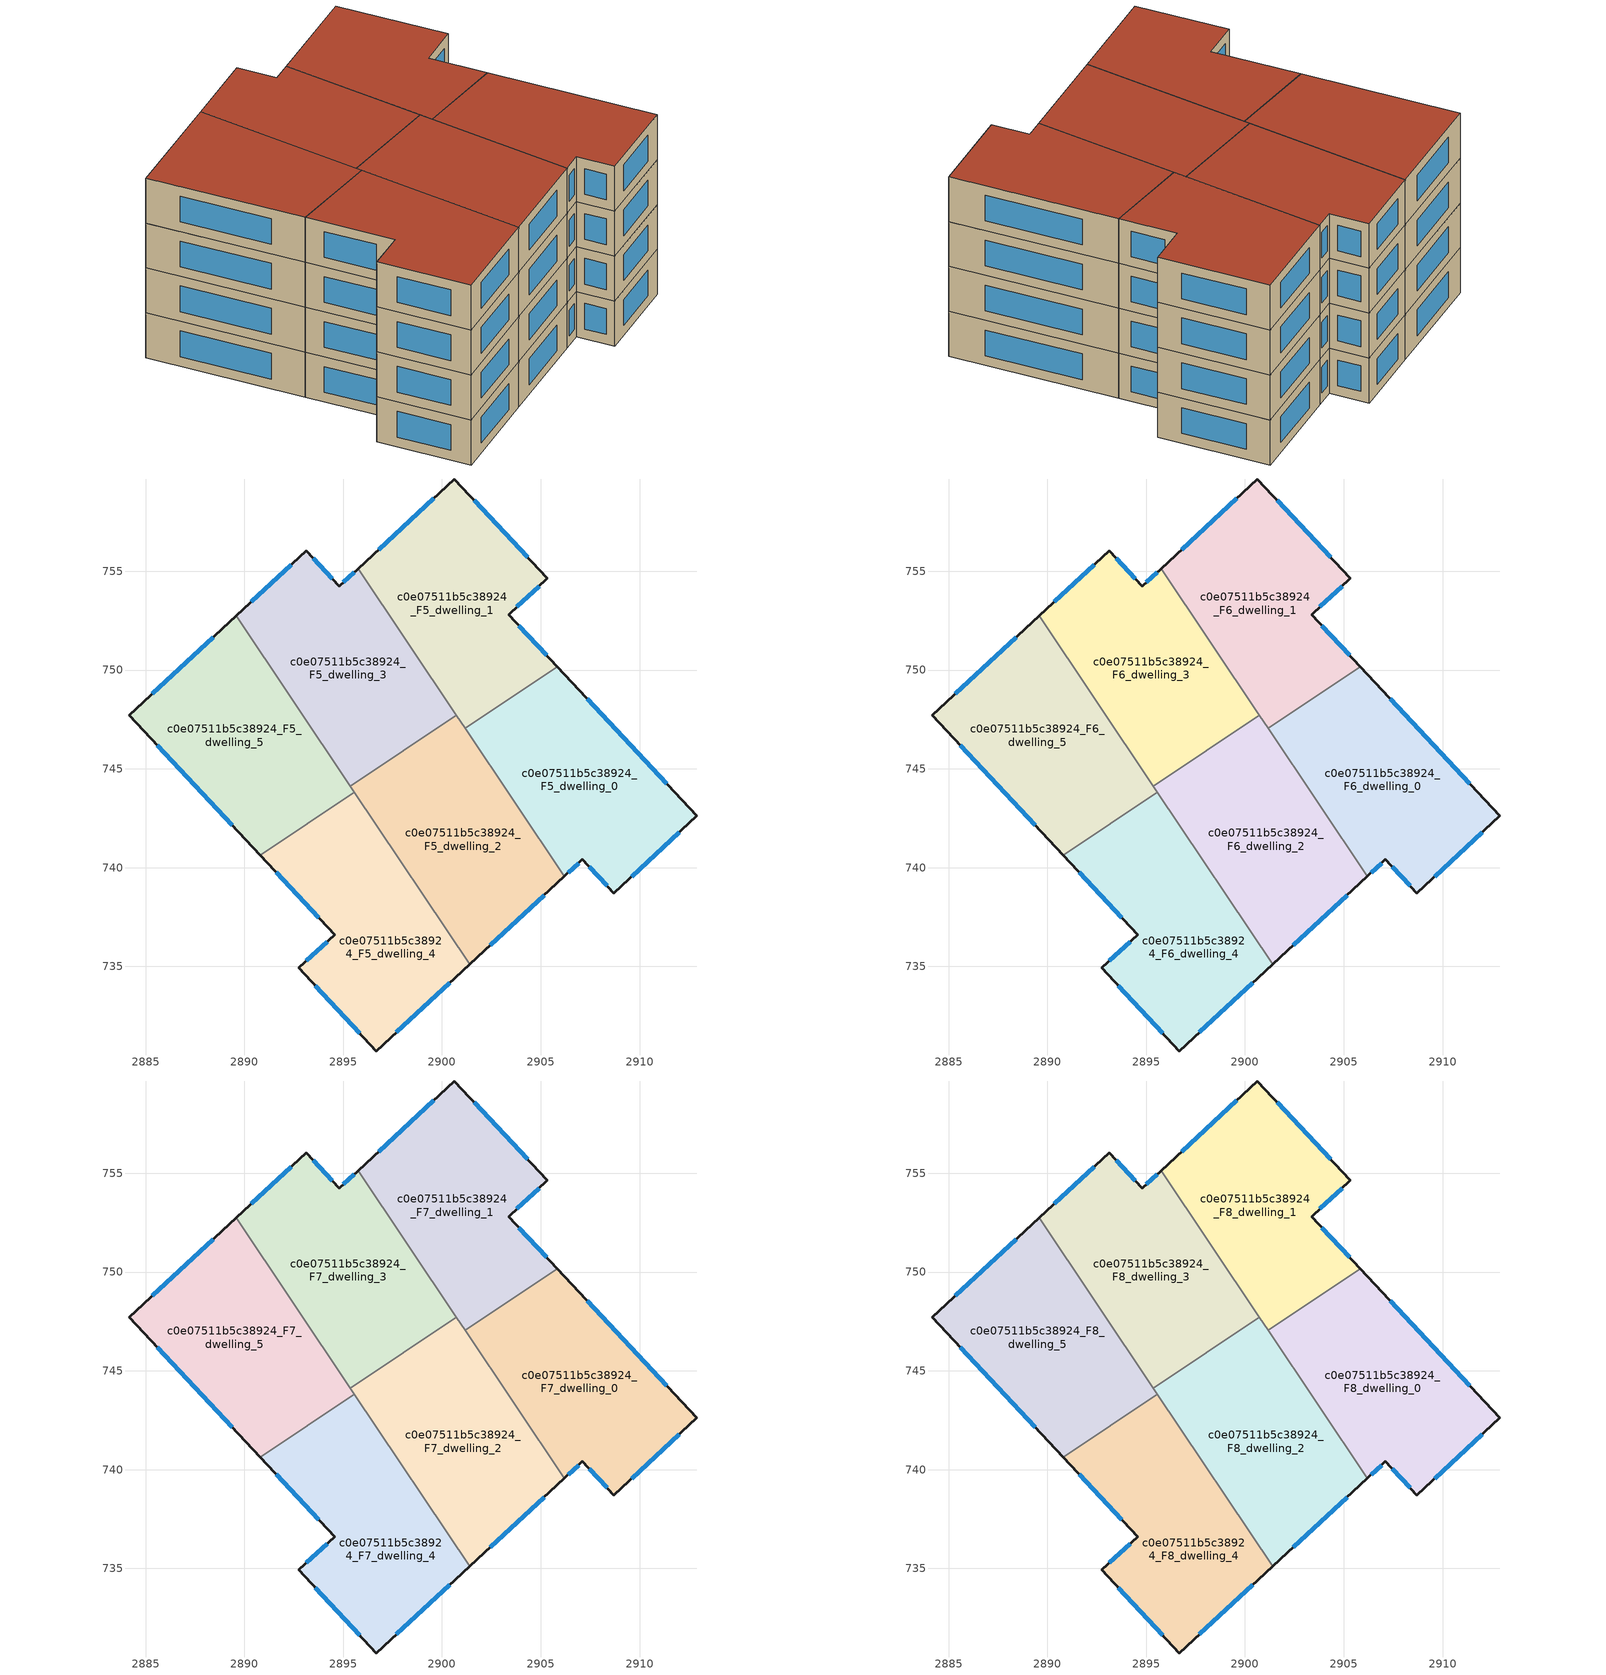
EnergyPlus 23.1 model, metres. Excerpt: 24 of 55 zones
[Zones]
c0e07511b5c38924_F5_dwelling_0
 floor to c0e07511b5c38924_F4_dwelling_0 (EU_floor_Construction): 2905.83,750.18 2912.9,742.62 2908.7,738.71 2907.11,740.42 2906.2,739.57 2901.17,747.06 z15
 wall outside (EU_wall_Construction): 2906.2,739.57 2907.11,740.42 2908.7,738.71 2912.9,742.62 2905.83,750.18 z15:18
 wall to c0e07511b5c38924_F5_dwelling_1 (EU_wall_Construction): 2905.83,750.18 2901.17,747.06 z15:18
 wall to c0e07511b5c38924_F5_dwelling_2 (EU_wall_Construction): 2901.17,747.06 2906.2,739.57 z15:18
 window (EU_Window_Construction): 2906.39,739.75 2906.92,740.23 / 2911.39,744.24 2907.34,748.56 / 2909.6,739.55 2912,741.78 / 2907.45,740.05 2908.36,739.08 z15.64:17.36
c0e07511b5c38924_F5_dwelling_1
 floor to c0e07511b5c38924_F4_dwelling_1 (EU_floor_Construction): 2905.34,754.64 2903.37,752.8 2905.83,750.18 2901.17,747.06 2895.75,755.13 2900.63,759.67 z15
 wall outside (EU_wall_Construction): 2905.83,750.18 2903.37,752.8 2905.34,754.64 2900.63,759.67 2895.75,755.13 z15:18
 wall to c0e07511b5c38924_F5_dwelling_3 (EU_wall_Construction): 2895.75,755.13 2900.73,747.72 z15:18
 wall to c0e07511b5c38924_F5_dwelling_2 (EU_wall_Construction): 2900.73,747.72 2901.17,747.06 z15:18
 window (EU_Window_Construction): 2899.59,758.7 2896.8,756.1 / 2904.33,755.72 2901.64,758.59 / 2903.8,753.19 2904.92,754.25 / 2905.3,750.74 2903.9,752.24 z15.64:17.36
c0e07511b5c38924_F5_dwelling_2
 floor to c0e07511b5c38924_F4_dwelling_2 (EU_floor_Construction): 2900.73,747.72 2906.2,739.57 2901.41,735.12 2895.37,744.12 z15
 wall outside (EU_wall_Construction): 2901.41,735.12 2906.2,739.57 z15:18
 wall to c0e07511b5c38924_F5_dwelling_3 (EU_wall_Construction): 2900.73,747.72 2895.37,744.12 z15:18
 wall to c0e07511b5c38924_F5_dwelling_4 (EU_wall_Construction): 2895.57,743.82 2901.41,735.12 z15:18
 wall to c0e07511b5c38924_F5_dwelling_5 (EU_wall_Construction): 2895.37,744.12 2895.57,743.82 z15:18
 window (EU_Window_Construction): 2902.44,736.07 2905.17,738.61 z15.64:17.36
c0e07511b5c38924_F5_dwelling_3
 floor to c0e07511b5c38924_F4_dwelling_3 (EU_floor_Construction): 2895.75,755.13 2900.73,747.72 2895.37,744.12 2889.58,752.75 2893.14,756.05 2894.81,754.25 z15
 wall outside (EU_wall_Construction): 2895.75,755.13 2894.81,754.25 2893.14,756.05 2889.58,752.75 z15:18
 wall to c0e07511b5c38924_F5_dwelling_5 (EU_wall_Construction): 2889.58,752.75 2895.37,744.12 z15:18
 window (EU_Window_Construction): 2892.38,755.34 2890.34,753.45 / 2894.45,754.64 2893.5,755.66 / 2895.55,754.94 2895.01,754.44 z15.64:17.36
c0e07511b5c38924_F5_dwelling_4
 floor to c0e07511b5c38924_F4_dwelling_4 (EU_floor_Construction): 2895.57,743.82 2901.41,735.12 2896.68,730.72 2892.75,734.92 2894.58,736.62 2890.81,740.63 z15
 wall outside (EU_wall_Construction): 2890.81,740.63 2894.58,736.62 2892.75,734.92 2896.68,730.72 2901.41,735.12 z15:18
 wall to c0e07511b5c38924_F5_dwelling_5 (EU_wall_Construction): 2895.57,743.82 2890.81,740.63 z15:18
 window (EU_Window_Construction): 2897.7,731.66 2900.4,734.18 / 2893.59,734.02 2895.84,731.62 / 2894.18,736.25 2893.14,735.29 / 2891.62,739.77 2893.77,737.48 z15.64:17.36
c0e07511b5c38924_F5_dwelling_5
 floor to c0e07511b5c38924_F4_dwelling_5 (EU_floor_Construction): 2889.58,752.75 2895.57,743.82 2890.81,740.63 2884.16,747.72 z15
 wall outside (EU_wall_Construction): 2889.58,752.75 2884.16,747.72 2890.81,740.63 z15:18
 window (EU_Window_Construction): 2885.59,746.2 2889.39,742.15 / 2888.42,751.67 2885.32,748.8 z15.64:17.36
c0e07511b5c38924_F6_dwelling_0
 floor to c0e07511b5c38924_F5_dwelling_0 (EU_floor_Construction): 2905.83,750.18 2912.9,742.62 2908.7,738.71 2907.11,740.42 2906.2,739.57 2901.17,747.06 z18
 wall outside (EU_wall_Construction): 2906.2,739.57 2907.11,740.42 2908.7,738.71 2912.9,742.62 2905.83,750.18 z18:21
 wall to c0e07511b5c38924_F6_dwelling_1 (EU_wall_Construction): 2905.83,750.18 2901.17,747.06 z18:21
 wall to c0e07511b5c38924_F6_dwelling_2 (EU_wall_Construction): 2901.17,747.06 2906.2,739.57 z18:21
 window (EU_Window_Construction): 2906.39,739.75 2906.92,740.23 / 2911.39,744.24 2907.34,748.56 / 2909.6,739.55 2912,741.78 / 2907.45,740.05 2908.36,739.08 z18.64:20.36
c0e07511b5c38924_F6_dwelling_1
 floor to c0e07511b5c38924_F5_dwelling_1 (EU_floor_Construction): 2905.34,754.64 2903.37,752.8 2905.83,750.18 2901.17,747.06 2895.75,755.13 2900.63,759.67 z18
 wall outside (EU_wall_Construction): 2905.83,750.18 2903.37,752.8 2905.34,754.64 2900.63,759.67 2895.75,755.13 z18:21
 wall to c0e07511b5c38924_F6_dwelling_3 (EU_wall_Construction): 2895.75,755.13 2900.73,747.72 z18:21
 wall to c0e07511b5c38924_F6_dwelling_2 (EU_wall_Construction): 2900.73,747.72 2901.17,747.06 z18:21
 window (EU_Window_Construction): 2899.59,758.7 2896.8,756.1 / 2904.33,755.72 2901.64,758.59 / 2903.8,753.19 2904.92,754.25 / 2905.3,750.74 2903.9,752.24 z18.64:20.36
c0e07511b5c38924_F6_dwelling_2
 floor to c0e07511b5c38924_F5_dwelling_2 (EU_floor_Construction): 2900.73,747.72 2906.2,739.57 2901.41,735.12 2895.37,744.12 z18
 wall outside (EU_wall_Construction): 2901.41,735.12 2906.2,739.57 z18:21
 wall to c0e07511b5c38924_F6_dwelling_3 (EU_wall_Construction): 2900.73,747.72 2895.37,744.12 z18:21
 wall to c0e07511b5c38924_F6_dwelling_4 (EU_wall_Construction): 2895.57,743.82 2901.41,735.12 z18:21
 wall to c0e07511b5c38924_F6_dwelling_5 (EU_wall_Construction): 2895.37,744.12 2895.57,743.82 z18:21
 window (EU_Window_Construction): 2902.44,736.07 2905.17,738.61 z18.64:20.36
c0e07511b5c38924_F6_dwelling_3
 floor to c0e07511b5c38924_F5_dwelling_3 (EU_floor_Construction): 2895.75,755.13 2900.73,747.72 2895.37,744.12 2889.58,752.75 2893.14,756.05 2894.81,754.25 z18
 wall outside (EU_wall_Construction): 2895.75,755.13 2894.81,754.25 2893.14,756.05 2889.58,752.75 z18:21
 wall to c0e07511b5c38924_F6_dwelling_5 (EU_wall_Construction): 2889.58,752.75 2895.37,744.12 z18:21
 window (EU_Window_Construction): 2892.38,755.34 2890.34,753.45 / 2894.45,754.64 2893.5,755.66 / 2895.55,754.94 2895.01,754.44 z18.64:20.36
c0e07511b5c38924_F6_dwelling_4
 floor to c0e07511b5c38924_F5_dwelling_4 (EU_floor_Construction): 2895.57,743.82 2901.41,735.12 2896.68,730.72 2892.75,734.92 2894.58,736.62 2890.81,740.63 z18
 wall outside (EU_wall_Construction): 2890.81,740.63 2894.58,736.62 2892.75,734.92 2896.68,730.72 2901.41,735.12 z18:21
 wall to c0e07511b5c38924_F6_dwelling_5 (EU_wall_Construction): 2895.57,743.82 2890.81,740.63 z18:21
 window (EU_Window_Construction): 2897.7,731.66 2900.4,734.18 / 2893.59,734.02 2895.84,731.62 / 2894.18,736.25 2893.14,735.29 / 2891.62,739.77 2893.77,737.48 z18.64:20.36
c0e07511b5c38924_F6_dwelling_5
 floor to c0e07511b5c38924_F5_dwelling_5 (EU_floor_Construction): 2889.58,752.75 2895.57,743.82 2890.81,740.63 2884.16,747.72 z18
 wall outside (EU_wall_Construction): 2889.58,752.75 2884.16,747.72 2890.81,740.63 z18:21
 window (EU_Window_Construction): 2885.59,746.2 2889.39,742.15 / 2888.42,751.67 2885.32,748.8 z18.64:20.36
c0e07511b5c38924_F7_dwelling_0
 floor to c0e07511b5c38924_F6_dwelling_0 (EU_floor_Construction): 2905.83,750.18 2912.9,742.62 2908.7,738.71 2907.11,740.42 2906.2,739.57 2901.17,747.06 z21
 wall outside (EU_wall_Construction): 2906.2,739.57 2907.11,740.42 2908.7,738.71 2912.9,742.62 2905.83,750.18 z21:24
 wall to c0e07511b5c38924_F7_dwelling_1 (EU_wall_Construction): 2905.83,750.18 2901.17,747.06 z21:24
 wall to c0e07511b5c38924_F7_dwelling_2 (EU_wall_Construction): 2901.17,747.06 2906.2,739.57 z21:24
 window (EU_Window_Construction): 2906.39,739.75 2906.92,740.23 / 2911.39,744.24 2907.34,748.56 / 2909.6,739.55 2912,741.78 / 2907.45,740.05 2908.36,739.08 z21.64:23.36
c0e07511b5c38924_F7_dwelling_1
 floor to c0e07511b5c38924_F6_dwelling_1 (EU_floor_Construction): 2905.34,754.64 2903.37,752.8 2905.83,750.18 2901.17,747.06 2895.75,755.13 2900.63,759.67 z21
 wall outside (EU_wall_Construction): 2905.83,750.18 2903.37,752.8 2905.34,754.64 2900.63,759.67 2895.75,755.13 z21:24
 wall to c0e07511b5c38924_F7_dwelling_3 (EU_wall_Construction): 2895.75,755.13 2900.73,747.72 z21:24
 wall to c0e07511b5c38924_F7_dwelling_2 (EU_wall_Construction): 2900.73,747.72 2901.17,747.06 z21:24
 window (EU_Window_Construction): 2899.59,758.7 2896.8,756.1 / 2904.33,755.72 2901.64,758.59 / 2903.8,753.19 2904.92,754.25 / 2905.3,750.74 2903.9,752.24 z21.64:23.36
c0e07511b5c38924_F7_dwelling_2
 floor to c0e07511b5c38924_F6_dwelling_2 (EU_floor_Construction): 2900.73,747.72 2906.2,739.57 2901.41,735.12 2895.37,744.12 z21
 wall outside (EU_wall_Construction): 2901.41,735.12 2906.2,739.57 z21:24
 wall to c0e07511b5c38924_F7_dwelling_3 (EU_wall_Construction): 2900.73,747.72 2895.37,744.12 z21:24
 wall to c0e07511b5c38924_F7_dwelling_4 (EU_wall_Construction): 2895.57,743.82 2901.41,735.12 z21:24
 wall to c0e07511b5c38924_F7_dwelling_5 (EU_wall_Construction): 2895.37,744.12 2895.57,743.82 z21:24
 window (EU_Window_Construction): 2902.44,736.07 2905.17,738.61 z21.64:23.36
c0e07511b5c38924_F7_dwelling_3
 floor to c0e07511b5c38924_F6_dwelling_3 (EU_floor_Construction): 2895.75,755.13 2900.73,747.72 2895.37,744.12 2889.58,752.75 2893.14,756.05 2894.81,754.25 z21
 wall outside (EU_wall_Construction): 2895.75,755.13 2894.81,754.25 2893.14,756.05 2889.58,752.75 z21:24
 wall to c0e07511b5c38924_F7_dwelling_5 (EU_wall_Construction): 2889.58,752.75 2895.37,744.12 z21:24
 window (EU_Window_Construction): 2892.38,755.34 2890.34,753.45 / 2894.45,754.64 2893.5,755.66 / 2895.55,754.94 2895.01,754.44 z21.64:23.36
c0e07511b5c38924_F7_dwelling_4
 floor to c0e07511b5c38924_F6_dwelling_4 (EU_floor_Construction): 2895.57,743.82 2901.41,735.12 2896.68,730.72 2892.75,734.92 2894.58,736.62 2890.81,740.63 z21
 wall outside (EU_wall_Construction): 2890.81,740.63 2894.58,736.62 2892.75,734.92 2896.68,730.72 2901.41,735.12 z21:24
 wall to c0e07511b5c38924_F7_dwelling_5 (EU_wall_Construction): 2895.57,743.82 2890.81,740.63 z21:24
 window (EU_Window_Construction): 2897.7,731.66 2900.4,734.18 / 2893.59,734.02 2895.84,731.62 / 2894.18,736.25 2893.14,735.29 / 2891.62,739.77 2893.77,737.48 z21.64:23.36
c0e07511b5c38924_F7_dwelling_5
 floor to c0e07511b5c38924_F6_dwelling_5 (EU_floor_Construction): 2889.58,752.75 2895.57,743.82 2890.81,740.63 2884.16,747.72 z21
 wall outside (EU_wall_Construction): 2889.58,752.75 2884.16,747.72 2890.81,740.63 z21:24
 window (EU_Window_Construction): 2885.59,746.2 2889.39,742.15 / 2888.42,751.67 2885.32,748.8 z21.64:23.36
c0e07511b5c38924_F8_dwelling_0
 floor to c0e07511b5c38924_F7_dwelling_0 (EU_floor_Construction): 2905.83,750.18 2912.9,742.62 2908.7,738.71 2907.11,740.42 2906.2,739.57 2901.17,747.06 z24
 wall outside (EU_wall_Construction): 2906.2,739.57 2907.11,740.42 2908.7,738.71 2912.9,742.62 2905.83,750.18 z24:27
 wall to c0e07511b5c38924_F8_dwelling_1 (EU_wall_Construction): 2905.83,750.18 2901.17,747.06 z24:27
 wall to c0e07511b5c38924_F8_dwelling_2 (EU_wall_Construction): 2901.17,747.06 2906.2,739.57 z24:27
 window (EU_Window_Construction): 2906.39,739.75 2906.92,740.23 / 2911.39,744.24 2907.34,748.56 / 2909.6,739.55 2912,741.78 / 2907.45,740.05 2908.36,739.08 z24.64:26.36
 roof outside (EU_roof_Construction): 2912.9,742.62 2905.83,750.18 2901.17,747.06 2906.2,739.57 2907.11,740.42 2908.7,738.71 z27
c0e07511b5c38924_F8_dwelling_1
 floor to c0e07511b5c38924_F7_dwelling_1 (EU_floor_Construction): 2905.34,754.64 2903.37,752.8 2905.83,750.18 2901.17,747.06 2895.75,755.13 2900.63,759.67 z24
 wall outside (EU_wall_Construction): 2905.83,750.18 2903.37,752.8 2905.34,754.64 2900.63,759.67 2895.75,755.13 z24:27
 wall to c0e07511b5c38924_F8_dwelling_3 (EU_wall_Construction): 2895.75,755.13 2900.73,747.72 z24:27
 wall to c0e07511b5c38924_F8_dwelling_2 (EU_wall_Construction): 2900.73,747.72 2901.17,747.06 z24:27
 window (EU_Window_Construction): 2899.59,758.7 2896.8,756.1 / 2904.33,755.72 2901.64,758.59 / 2903.8,753.19 2904.92,754.25 / 2905.3,750.74 2903.9,752.24 z24.64:26.36
 roof outside (EU_roof_Construction): 2905.83,750.18 2903.37,752.8 2905.34,754.64 2900.63,759.67 2895.75,755.13 2901.17,747.06 z27
c0e07511b5c38924_F8_dwelling_2
 floor to c0e07511b5c38924_F7_dwelling_2 (EU_floor_Construction): 2900.73,747.72 2906.2,739.57 2901.41,735.12 2895.37,744.12 z24
 wall outside (EU_wall_Construction): 2901.41,735.12 2906.2,739.57 z24:27
 wall to c0e07511b5c38924_F8_dwelling_3 (EU_wall_Construction): 2900.73,747.72 2895.37,744.12 z24:27
 wall to c0e07511b5c38924_F8_dwelling_4 (EU_wall_Construction): 2895.57,743.82 2901.41,735.12 z24:27
 wall to c0e07511b5c38924_F8_dwelling_5 (EU_wall_Construction): 2895.37,744.12 2895.57,743.82 z24:27
 window (EU_Window_Construction): 2902.44,736.07 2905.17,738.61 z24.64:26.36
 roof outside (EU_roof_Construction): 2906.2,739.57 2900.73,747.72 2895.37,744.12 2901.41,735.12 z27
c0e07511b5c38924_F8_dwelling_3
 floor to c0e07511b5c38924_F7_dwelling_3 (EU_floor_Construction): 2895.75,755.13 2900.73,747.72 2895.37,744.12 2889.58,752.75 2893.14,756.05 2894.81,754.25 z24
 wall outside (EU_wall_Construction): 2895.75,755.13 2894.81,754.25 2893.14,756.05 2889.58,752.75 z24:27
 wall to c0e07511b5c38924_F8_dwelling_5 (EU_wall_Construction): 2889.58,752.75 2895.37,744.12 z24:27
 window (EU_Window_Construction): 2892.38,755.34 2890.34,753.45 / 2894.45,754.64 2893.5,755.66 / 2895.55,754.94 2895.01,754.44 z24.64:26.36
 roof outside (EU_roof_Construction): 2900.73,747.72 2895.75,755.13 2894.81,754.25 2893.14,756.05 2889.58,752.75 2895.37,744.12 z27
c0e07511b5c38924_F8_dwelling_4
 floor to c0e07511b5c38924_F7_dwelling_4 (EU_floor_Construction): 2895.57,743.82 2901.41,735.12 2896.68,730.72 2892.75,734.92 2894.58,736.62 2890.81,740.63 z24
 wall outside (EU_wall_Construction): 2890.81,740.63 2894.58,736.62 2892.75,734.92 2896.68,730.72 2901.41,735.12 z24:27
 wall to c0e07511b5c38924_F8_dwelling_5 (EU_wall_Construction): 2895.57,743.82 2890.81,740.63 z24:27
 window (EU_Window_Construction): 2897.7,731.66 2900.4,734.18 / 2893.59,734.02 2895.84,731.62 / 2894.18,736.25 2893.14,735.29 / 2891.62,739.77 2893.77,737.48 z24.64:26.36
 roof outside (EU_roof_Construction): 2901.41,735.12 2895.57,743.82 2890.81,740.63 2894.58,736.62 2892.75,734.92 2896.68,730.72 z27
c0e07511b5c38924_F8_dwelling_5
 floor to c0e07511b5c38924_F7_dwelling_5 (EU_floor_Construction): 2889.58,752.75 2895.57,743.82 2890.81,740.63 2884.16,747.72 z24
 wall outside (EU_wall_Construction): 2889.58,752.75 2884.16,747.72 2890.81,740.63 z24:27
 window (EU_Window_Construction): 2885.59,746.2 2889.39,742.15 / 2888.42,751.67 2885.32,748.8 z24.64:26.36
 roof outside (EU_roof_Construction): 2895.57,743.82 2889.58,752.75 2884.16,747.72 2890.81,740.63 z27
[Building]
EU S2 Campaign: North Axis=0; Terrain=City; Solar Distribution=FullExterior
[Site:Location]
Yerevan-Zvartnots.Intl.AP: Latitude=40.15; Longitude=44.383; Time Zone=4; Elevation=854
[SizingPeriod:WeatherFileDays]
AnnualSizingPeriod: Begin Month=1; Begin Day of Month=1; End Month=12; End Day of Month=31; Day of Week for Start Day=Monday; Use Weather File Daylight Saving Period=No; Use Weather File Rain and Snow Indicators=No
[MATERIAL]
EU_InternalMass_Material: Roughness=MediumRough; Thickness=0.1; Conductivity=1; Density=1800; Specific Heat=900; Thermal Absorptance=0.9; Solar Absorptance=0.7; Visible Absorptance=0.7
[MATERIAL:NOMASS] Roughness=MediumRough; Thermal Absorptance=0.9; Solar Absorptance=0.7; Visible Absorptance=0.7
Name | Thermal Resistance
EU_wall_NoMass | 1.05043
EU_roof_NoMass | 1.45357
EU_floor_NoMass | 0.478065
[WINDOWMATERIAL:SIMPLEGLAZINGSYSTEM]
EU_Window_SimpleGlazing: UFactor=2.5566; Solar Heat Gain Coefficient=0.75; Visible Transmittance=0.75
[CONSTRUCTION]
EU_wall_Construction: EU_wall_NoMass
EU_roof_Construction: EU_roof_NoMass
EU_floor_Construction: EU_floor_NoMass
EU_Window_Construction: EU_Window_SimpleGlazing
EU_InternalMass_Construction: EU_InternalMass_Material
[ZONE] Type=1; Multiplier=1; Ceiling Height=autocalculate; Floor Area=autocalculate; Part of Total Floor Area=Yes
Name | Volume
c0e07511b5c38924_F5_dwelling_0; c0e07511b5c38924_F6_dwelling_0; c0e07511b5c38924_F7_dwelling_0; c0e07511b5c38924_F8_dwelling_0; c0e07511b5c38924_F5_dwelling_1; c0e07511b5c38924_F6_dwelling_1; c0e07511b5c38924_F7_dwelling_1; c0e07511b5c38924_F8_dwelling_1 | 200.012
c0e07511b5c38924_F5_dwelling_2; c0e07511b5c38924_F6_dwelling_2; c0e07511b5c38924_F7_dwelling_2; c0e07511b5c38924_F8_dwelling_2 | 199.996
c0e07511b5c38924_F5_dwelling_3; c0e07511b5c38924_F6_dwelling_3; c0e07511b5c38924_F7_dwelling_3; c0e07511b5c38924_F8_dwelling_3 | 200.014
c0e07511b5c38924_F5_dwelling_4; c0e07511b5c38924_F6_dwelling_4; c0e07511b5c38924_F7_dwelling_4; c0e07511b5c38924_F8_dwelling_4 | 200.02
c0e07511b5c38924_F5_dwelling_5; c0e07511b5c38924_F6_dwelling_5; c0e07511b5c38924_F7_dwelling_5; c0e07511b5c38924_F8_dwelling_5 | 200.013
[INTERNALMASS] Construction=EU_InternalMass_Construction
Name | Zone or ZoneList | Surface Area
c0e07511b5c38924_F5_dwelling_0_EU_InternalMass | c0e07511b5c38924_F5_dwelling_0 | 66.6708
c0e07511b5c38924_F5_dwelling_1_EU_InternalMass | c0e07511b5c38924_F5_dwelling_1 | 66.6707
c0e07511b5c38924_F5_dwelling_2_EU_InternalMass | c0e07511b5c38924_F5_dwelling_2 | 66.6654
c0e07511b5c38924_F5_dwelling_3_EU_InternalMass | c0e07511b5c38924_F5_dwelling_3 | 66.6714
c0e07511b5c38924_F5_dwelling_4_EU_InternalMass | c0e07511b5c38924_F5_dwelling_4 | 66.6731
c0e07511b5c38924_F5_dwelling_5_EU_InternalMass | c0e07511b5c38924_F5_dwelling_5 | 66.6713
c0e07511b5c38924_F6_dwelling_0_EU_InternalMass | c0e07511b5c38924_F6_dwelling_0 | 66.6708
c0e07511b5c38924_F6_dwelling_1_EU_InternalMass | c0e07511b5c38924_F6_dwelling_1 | 66.6707
c0e07511b5c38924_F6_dwelling_2_EU_InternalMass | c0e07511b5c38924_F6_dwelling_2 | 66.6654
c0e07511b5c38924_F6_dwelling_3_EU_InternalMass | c0e07511b5c38924_F6_dwelling_3 | 66.6714
c0e07511b5c38924_F6_dwelling_4_EU_InternalMass | c0e07511b5c38924_F6_dwelling_4 | 66.6731
c0e07511b5c38924_F6_dwelling_5_EU_InternalMass | c0e07511b5c38924_F6_dwelling_5 | 66.6713
c0e07511b5c38924_F7_dwelling_0_EU_InternalMass | c0e07511b5c38924_F7_dwelling_0 | 66.6708
c0e07511b5c38924_F7_dwelling_1_EU_InternalMass | c0e07511b5c38924_F7_dwelling_1 | 66.6707
c0e07511b5c38924_F7_dwelling_2_EU_InternalMass | c0e07511b5c38924_F7_dwelling_2 | 66.6654
c0e07511b5c38924_F7_dwelling_3_EU_InternalMass | c0e07511b5c38924_F7_dwelling_3 | 66.6714
c0e07511b5c38924_F7_dwelling_4_EU_InternalMass | c0e07511b5c38924_F7_dwelling_4 | 66.6731
c0e07511b5c38924_F7_dwelling_5_EU_InternalMass | c0e07511b5c38924_F7_dwelling_5 | 66.6713
c0e07511b5c38924_F8_dwelling_0_EU_InternalMass | c0e07511b5c38924_F8_dwelling_0 | 66.6708
c0e07511b5c38924_F8_dwelling_1_EU_InternalMass | c0e07511b5c38924_F8_dwelling_1 | 66.6707
c0e07511b5c38924_F8_dwelling_2_EU_InternalMass | c0e07511b5c38924_F8_dwelling_2 | 66.6654
c0e07511b5c38924_F8_dwelling_3_EU_InternalMass | c0e07511b5c38924_F8_dwelling_3 | 66.6714
c0e07511b5c38924_F8_dwelling_4_EU_InternalMass | c0e07511b5c38924_F8_dwelling_4 | 66.6731
c0e07511b5c38924_F8_dwelling_5_EU_InternalMass | c0e07511b5c38924_F8_dwelling_5 | 66.6713
[OTHEREQUIPMENT] Fuel Type=Electricity; Design Level Calculation Method=Watts/Area; Power per Zone Floor Area=1; Fraction Latent=0; Fraction Radiant=0; Fraction Lost=0; Carbon Dioxide Generation Rate=0; EndUse Subcategory=EU_Step8_InternalGains
Name | Zone or ZoneList or Space or SpaceList | Schedule
EU_Step8_InternalGain_c0e07511b5c38924_F5_dwelling_0_f000 | c0e07511b5c38924_F5_dwelling_0 | EU_Step8_GainSchedule_c0e07511b5c38924_F5_dwelling_0_f000
EU_Step8_InternalGain_c0e07511b5c38924_F5_dwelling_1_f000 | c0e07511b5c38924_F5_dwelling_1 | EU_Step8_GainSchedule_c0e07511b5c38924_F5_dwelling_1_f000
EU_Step8_InternalGain_c0e07511b5c38924_F5_dwelling_2_f000 | c0e07511b5c38924_F5_dwelling_2 | EU_Step8_GainSchedule_c0e07511b5c38924_F5_dwelling_2_f000
EU_Step8_InternalGain_c0e07511b5c38924_F5_dwelling_3_f000 | c0e07511b5c38924_F5_dwelling_3 | EU_Step8_GainSchedule_c0e07511b5c38924_F5_dwelling_3_f000
EU_Step8_InternalGain_c0e07511b5c38924_F5_dwelling_4_f000 | c0e07511b5c38924_F5_dwelling_4 | EU_Step8_GainSchedule_c0e07511b5c38924_F5_dwelling_4_f000
EU_Step8_InternalGain_c0e07511b5c38924_F5_dwelling_5_f000 | c0e07511b5c38924_F5_dwelling_5 | EU_Step8_GainSchedule_c0e07511b5c38924_F5_dwelling_5_f000
EU_Step8_InternalGain_c0e07511b5c38924_F6_dwelling_0_f000 | c0e07511b5c38924_F6_dwelling_0 | EU_Step8_GainSchedule_c0e07511b5c38924_F6_dwelling_0_f000
EU_Step8_InternalGain_c0e07511b5c38924_F6_dwelling_1_f000 | c0e07511b5c38924_F6_dwelling_1 | EU_Step8_GainSchedule_c0e07511b5c38924_F6_dwelling_1_f000
EU_Step8_InternalGain_c0e07511b5c38924_F6_dwelling_2_f000 | c0e07511b5c38924_F6_dwelling_2 | EU_Step8_GainSchedule_c0e07511b5c38924_F6_dwelling_2_f000
EU_Step8_InternalGain_c0e07511b5c38924_F6_dwelling_3_f000 | c0e07511b5c38924_F6_dwelling_3 | EU_Step8_GainSchedule_c0e07511b5c38924_F6_dwelling_3_f000
EU_Step8_InternalGain_c0e07511b5c38924_F6_dwelling_4_f000 | c0e07511b5c38924_F6_dwelling_4 | EU_Step8_GainSchedule_c0e07511b5c38924_F6_dwelling_4_f000
EU_Step8_InternalGain_c0e07511b5c38924_F6_dwelling_5_f000 | c0e07511b5c38924_F6_dwelling_5 | EU_Step8_GainSchedule_c0e07511b5c38924_F6_dwelling_5_f000
EU_Step8_InternalGain_c0e07511b5c38924_F7_dwelling_0_f000 | c0e07511b5c38924_F7_dwelling_0 | EU_Step8_GainSchedule_c0e07511b5c38924_F7_dwelling_0_f000
EU_Step8_InternalGain_c0e07511b5c38924_F7_dwelling_1_f000 | c0e07511b5c38924_F7_dwelling_1 | EU_Step8_GainSchedule_c0e07511b5c38924_F7_dwelling_1_f000
EU_Step8_InternalGain_c0e07511b5c38924_F7_dwelling_2_f000 | c0e07511b5c38924_F7_dwelling_2 | EU_Step8_GainSchedule_c0e07511b5c38924_F7_dwelling_2_f000
EU_Step8_InternalGain_c0e07511b5c38924_F7_dwelling_3_f000 | c0e07511b5c38924_F7_dwelling_3 | EU_Step8_GainSchedule_c0e07511b5c38924_F7_dwelling_3_f000
EU_Step8_InternalGain_c0e07511b5c38924_F7_dwelling_4_f000 | c0e07511b5c38924_F7_dwelling_4 | EU_Step8_GainSchedule_c0e07511b5c38924_F7_dwelling_4_f000
EU_Step8_InternalGain_c0e07511b5c38924_F7_dwelling_5_f000 | c0e07511b5c38924_F7_dwelling_5 | EU_Step8_GainSchedule_c0e07511b5c38924_F7_dwelling_5_f000
EU_Step8_InternalGain_c0e07511b5c38924_F8_dwelling_0_f000 | c0e07511b5c38924_F8_dwelling_0 | EU_Step8_GainSchedule_c0e07511b5c38924_F8_dwelling_0_f000
EU_Step8_InternalGain_c0e07511b5c38924_F8_dwelling_1_f000 | c0e07511b5c38924_F8_dwelling_1 | EU_Step8_GainSchedule_c0e07511b5c38924_F8_dwelling_1_f000
EU_Step8_InternalGain_c0e07511b5c38924_F8_dwelling_2_f000 | c0e07511b5c38924_F8_dwelling_2 | EU_Step8_GainSchedule_c0e07511b5c38924_F8_dwelling_2_f000
EU_Step8_InternalGain_c0e07511b5c38924_F8_dwelling_3_f000 | c0e07511b5c38924_F8_dwelling_3 | EU_Step8_GainSchedule_c0e07511b5c38924_F8_dwelling_3_f000
EU_Step8_InternalGain_c0e07511b5c38924_F8_dwelling_4_f000 | c0e07511b5c38924_F8_dwelling_4 | EU_Step8_GainSchedule_c0e07511b5c38924_F8_dwelling_4_f000
EU_Step8_InternalGain_c0e07511b5c38924_F8_dwelling_5_f000 | c0e07511b5c38924_F8_dwelling_5 | EU_Step8_GainSchedule_c0e07511b5c38924_F8_dwelling_5_f000
[ZONEVENTILATION:DESIGNFLOWRATE] Schedule=EU_AlwaysOn; Design Flow Rate Calculation Method=AirChanges/Hour; Air Changes per Hour=0.557805; Ventilation Type=Natural; Fan Pressure Rise=0; Fan Total Efficiency=1; Constant Term Coefficient=1; Temperature Term Coefficient=0; Velocity Term Coefficient=0; Velocity Squared Term Coefficient=0; Minimum Indoor Temperature=-100; Maximum Indoor Temperature=100; Delta Temperature=-100; Minimum Outdoor Temperature=-100; Maximum Outdoor Temperature=100; Maximum Wind Speed=40
Name | Zone or ZoneList or Space or SpaceList
EU_ConstantAir_c0e07511b5c38924_F5_dwelling_0 | c0e07511b5c38924_F5_dwelling_0
EU_ConstantAir_c0e07511b5c38924_F5_dwelling_1 | c0e07511b5c38924_F5_dwelling_1
EU_ConstantAir_c0e07511b5c38924_F5_dwelling_2 | c0e07511b5c38924_F5_dwelling_2
EU_ConstantAir_c0e07511b5c38924_F5_dwelling_3 | c0e07511b5c38924_F5_dwelling_3
EU_ConstantAir_c0e07511b5c38924_F5_dwelling_4 | c0e07511b5c38924_F5_dwelling_4
EU_ConstantAir_c0e07511b5c38924_F5_dwelling_5 | c0e07511b5c38924_F5_dwelling_5
EU_ConstantAir_c0e07511b5c38924_F6_dwelling_0 | c0e07511b5c38924_F6_dwelling_0
EU_ConstantAir_c0e07511b5c38924_F6_dwelling_1 | c0e07511b5c38924_F6_dwelling_1
EU_ConstantAir_c0e07511b5c38924_F6_dwelling_2 | c0e07511b5c38924_F6_dwelling_2
EU_ConstantAir_c0e07511b5c38924_F6_dwelling_3 | c0e07511b5c38924_F6_dwelling_3
EU_ConstantAir_c0e07511b5c38924_F6_dwelling_4 | c0e07511b5c38924_F6_dwelling_4
EU_ConstantAir_c0e07511b5c38924_F6_dwelling_5 | c0e07511b5c38924_F6_dwelling_5
EU_ConstantAir_c0e07511b5c38924_F7_dwelling_0 | c0e07511b5c38924_F7_dwelling_0
EU_ConstantAir_c0e07511b5c38924_F7_dwelling_1 | c0e07511b5c38924_F7_dwelling_1
EU_ConstantAir_c0e07511b5c38924_F7_dwelling_2 | c0e07511b5c38924_F7_dwelling_2
EU_ConstantAir_c0e07511b5c38924_F7_dwelling_3 | c0e07511b5c38924_F7_dwelling_3
EU_ConstantAir_c0e07511b5c38924_F7_dwelling_4 | c0e07511b5c38924_F7_dwelling_4
EU_ConstantAir_c0e07511b5c38924_F7_dwelling_5 | c0e07511b5c38924_F7_dwelling_5
EU_ConstantAir_c0e07511b5c38924_F8_dwelling_0 | c0e07511b5c38924_F8_dwelling_0
EU_ConstantAir_c0e07511b5c38924_F8_dwelling_1 | c0e07511b5c38924_F8_dwelling_1
EU_ConstantAir_c0e07511b5c38924_F8_dwelling_2 | c0e07511b5c38924_F8_dwelling_2
EU_ConstantAir_c0e07511b5c38924_F8_dwelling_3 | c0e07511b5c38924_F8_dwelling_3
EU_ConstantAir_c0e07511b5c38924_F8_dwelling_4 | c0e07511b5c38924_F8_dwelling_4
EU_ConstantAir_c0e07511b5c38924_F8_dwelling_5 | c0e07511b5c38924_F8_dwelling_5
[HVACTEMPLATE:THERMOSTAT] Constant Heating Setpoint=20; Constant Cooling Setpoint=50
EU_HeatOnly_c0e07511b5c38924_F0_dwelling_0; EU_HeatOnly_c0e07511b5c38924_F0_dwelling_1; EU_HeatOnly_c0e07511b5c38924_F0_dwelling_2; EU_HeatOnly_c0e07511b5c38924_F0_dwelling_3; EU_HeatOnly_c0e07511b5c38924_F0_dwelling_4; EU_HeatOnly_c0e07511b5c38924_F0_dwelling_5; EU_HeatOnly_c0e07511b5c38924_F0_dwelling_6; EU_HeatOnly_c0e07511b5c38924_F1_dwelling_0; EU_HeatOnly_c0e07511b5c38924_F1_dwelling_1; EU_HeatOnly_c0e07511b5c38924_F1_dwelling_2; EU_HeatOnly_c0e07511b5c38924_F1_dwelling_3; EU_HeatOnly_c0e07511b5c38924_F1_dwelling_4; EU_HeatOnly_c0e07511b5c38924_F1_dwelling_5; EU_HeatOnly_c0e07511b5c38924_F2_dwelling_0; EU_HeatOnly_c0e07511b5c38924_F2_dwelling_1; EU_HeatOnly_c0e07511b5c38924_F2_dwelling_2; EU_HeatOnly_c0e07511b5c38924_F2_dwelling_3; EU_HeatOnly_c0e07511b5c38924_F2_dwelling_4; EU_HeatOnly_c0e07511b5c38924_F2_dwelling_5; EU_HeatOnly_c0e07511b5c38924_F3_dwelling_0; EU_HeatOnly_c0e07511b5c38924_F3_dwelling_1; EU_HeatOnly_c0e07511b5c38924_F3_dwelling_2; EU_HeatOnly_c0e07511b5c38924_F3_dwelling_3; EU_HeatOnly_c0e07511b5c38924_F3_dwelling_4; EU_HeatOnly_c0e07511b5c38924_F3_dwelling_5; EU_HeatOnly_c0e07511b5c38924_F4_dwelling_0; EU_HeatOnly_c0e07511b5c38924_F4_dwelling_1; EU_HeatOnly_c0e07511b5c38924_F4_dwelling_2; EU_HeatOnly_c0e07511b5c38924_F4_dwelling_3; EU_HeatOnly_c0e07511b5c38924_F4_dwelling_4; EU_HeatOnly_c0e07511b5c38924_F4_dwelling_5; EU_HeatOnly_c0e07511b5c38924_F5_dwelling_0; EU_HeatOnly_c0e07511b5c38924_F5_dwelling_1; EU_HeatOnly_c0e07511b5c38924_F5_dwelling_2; EU_HeatOnly_c0e07511b5c38924_F5_dwelling_3; EU_HeatOnly_c0e07511b5c38924_F5_dwelling_4; EU_HeatOnly_c0e07511b5c38924_F5_dwelling_5; EU_HeatOnly_c0e07511b5c38924_F6_dwelling_0; EU_HeatOnly_c0e07511b5c38924_F6_dwelling_1; EU_HeatOnly_c0e07511b5c38924_F6_dwelling_2; EU_HeatOnly_c0e07511b5c38924_F6_dwelling_3; EU_HeatOnly_c0e07511b5c38924_F6_dwelling_4; EU_HeatOnly_c0e07511b5c38924_F6_dwelling_5; EU_HeatOnly_c0e07511b5c38924_F7_dwelling_0; EU_HeatOnly_c0e07511b5c38924_F7_dwelling_1; EU_HeatOnly_c0e07511b5c38924_F7_dwelling_2; EU_HeatOnly_c0e07511b5c38924_F7_dwelling_3; EU_HeatOnly_c0e07511b5c38924_F7_dwelling_4; EU_HeatOnly_c0e07511b5c38924_F7_dwelling_5; EU_HeatOnly_c0e07511b5c38924_F8_dwelling_0; EU_HeatOnly_c0e07511b5c38924_F8_dwelling_1; EU_HeatOnly_c0e07511b5c38924_F8_dwelling_2; EU_HeatOnly_c0e07511b5c38924_F8_dwelling_3; EU_HeatOnly_c0e07511b5c38924_F8_dwelling_4; EU_HeatOnly_c0e07511b5c38924_F8_dwelling_5
[HVACTEMPLATE:ZONE:IDEALLOADSAIRSYSTEM] System Availability Schedule=EU_AlwaysOn; Maximum Heating Supply Air Temperature=50; Minimum Cooling Supply Air Temperature=13; Maximum Heating Supply Air Humidity Ratio=0.0156; Minimum Cooling Supply Air Humidity Ratio=0.0077; Heating Limit=NoLimit; Cooling Limit=NoLimit; Heating Availability Schedule=EU_AlwaysOn; Cooling Availability Schedule=EU_CoolingOff; Dehumidification Control Type=ConstantSensibleHeatRatio; Cooling Sensible Heat Ratio=0.7; Dehumidification Setpoint=60; Humidification Control Type=None; Humidification Setpoint=30; Outdoor Air Method=None; Outdoor Air Flow Rate per Person=0.00944; Outdoor Air Flow Rate per Zone Floor Area=0; Outdoor Air Flow Rate per Zone=0; Demand Controlled Ventilation Type=None; Outdoor Air Economizer Type=NoEconomizer; Heat Recovery Type=None; Sensible Heat Recovery Effectiveness=0.7; Latent Heat Recovery Effectiveness=0.65
Name | Template Thermostat
c0e07511b5c38924_F5_dwelling_0 | EU_HeatOnly_c0e07511b5c38924_F5_dwelling_0
c0e07511b5c38924_F5_dwelling_1 | EU_HeatOnly_c0e07511b5c38924_F5_dwelling_1
c0e07511b5c38924_F5_dwelling_2 | EU_HeatOnly_c0e07511b5c38924_F5_dwelling_2
c0e07511b5c38924_F5_dwelling_3 | EU_HeatOnly_c0e07511b5c38924_F5_dwelling_3
c0e07511b5c38924_F5_dwelling_4 | EU_HeatOnly_c0e07511b5c38924_F5_dwelling_4
c0e07511b5c38924_F5_dwelling_5 | EU_HeatOnly_c0e07511b5c38924_F5_dwelling_5
c0e07511b5c38924_F6_dwelling_0 | EU_HeatOnly_c0e07511b5c38924_F6_dwelling_0
c0e07511b5c38924_F6_dwelling_1 | EU_HeatOnly_c0e07511b5c38924_F6_dwelling_1
c0e07511b5c38924_F6_dwelling_2 | EU_HeatOnly_c0e07511b5c38924_F6_dwelling_2
c0e07511b5c38924_F6_dwelling_3 | EU_HeatOnly_c0e07511b5c38924_F6_dwelling_3
c0e07511b5c38924_F6_dwelling_4 | EU_HeatOnly_c0e07511b5c38924_F6_dwelling_4
c0e07511b5c38924_F6_dwelling_5 | EU_HeatOnly_c0e07511b5c38924_F6_dwelling_5
c0e07511b5c38924_F7_dwelling_0 | EU_HeatOnly_c0e07511b5c38924_F7_dwelling_0
c0e07511b5c38924_F7_dwelling_1 | EU_HeatOnly_c0e07511b5c38924_F7_dwelling_1
c0e07511b5c38924_F7_dwelling_2 | EU_HeatOnly_c0e07511b5c38924_F7_dwelling_2
c0e07511b5c38924_F7_dwelling_3 | EU_HeatOnly_c0e07511b5c38924_F7_dwelling_3
c0e07511b5c38924_F7_dwelling_4 | EU_HeatOnly_c0e07511b5c38924_F7_dwelling_4
c0e07511b5c38924_F7_dwelling_5 | EU_HeatOnly_c0e07511b5c38924_F7_dwelling_5
c0e07511b5c38924_F8_dwelling_0 | EU_HeatOnly_c0e07511b5c38924_F8_dwelling_0
c0e07511b5c38924_F8_dwelling_1 | EU_HeatOnly_c0e07511b5c38924_F8_dwelling_1
c0e07511b5c38924_F8_dwelling_2 | EU_HeatOnly_c0e07511b5c38924_F8_dwelling_2
c0e07511b5c38924_F8_dwelling_3 | EU_HeatOnly_c0e07511b5c38924_F8_dwelling_3
c0e07511b5c38924_F8_dwelling_4 | EU_HeatOnly_c0e07511b5c38924_F8_dwelling_4
c0e07511b5c38924_F8_dwelling_5 | EU_HeatOnly_c0e07511b5c38924_F8_dwelling_5
[SIZING:ZONE] Zone Cooling Design Supply Air Temperature Input Method=SupplyAirTemperature; Zone Cooling Design Supply Air Temperature=13; Zone Heating Design Supply Air Temperature Input Method=SupplyAirTemperature; Zone Heating Design Supply Air Temperature=50; Zone Cooling Design Supply Air Humidity Ratio=0.008; Zone Heating Design Supply Air Humidity Ratio=0.008; Cooling Design Air Flow Method=DesignDay; Cooling Design Air Flow Rate=0; Cooling Minimum Air Flow per Zone Floor Area=0.000762; Cooling Minimum Air Flow=0; Cooling Minimum Air Flow Fraction=0.2; Heating Design Air Flow Method=DesignDay; Heating Design Air Flow Rate=0; Heating Maximum Air Flow per Zone Floor Area=0.002032; Heating Maximum Air Flow=0.141576; Heating Maximum Air Flow Fraction=0.3; Account for Dedicated Outdoor Air System=No; Dedicated Outdoor Air System Control Strategy=NeutralSupplyAir; Dedicated Outdoor Air Low Setpoint Temperature for Design=autosize; Dedicated Outdoor Air High Setpoint Temperature for Design=autosize; Zone Load Sizing Method=Sensible Load Only No Latent Load; Zone Latent Cooling Design Supply Air Humidity Ratio Input Method=HumidityRatioDifference; Zone Cooling Design Supply Air Humidity Ratio Difference=0.005; Zone Latent Heating Design Supply Air Humidity Ratio Input Method=HumidityRatioDifference; Zone Humidification Design Supply Air Humidity Ratio Difference=0.005
c0e07511b5c38924_F5_dwelling_0; c0e07511b5c38924_F5_dwelling_1; c0e07511b5c38924_F5_dwelling_2; c0e07511b5c38924_F5_dwelling_3; c0e07511b5c38924_F5_dwelling_4; c0e07511b5c38924_F5_dwelling_5; c0e07511b5c38924_F6_dwelling_0; c0e07511b5c38924_F6_dwelling_1; c0e07511b5c38924_F6_dwelling_2; c0e07511b5c38924_F6_dwelling_3; c0e07511b5c38924_F6_dwelling_4; c0e07511b5c38924_F6_dwelling_5; c0e07511b5c38924_F7_dwelling_0; c0e07511b5c38924_F7_dwelling_1; c0e07511b5c38924_F7_dwelling_2; c0e07511b5c38924_F7_dwelling_3; c0e07511b5c38924_F7_dwelling_4; c0e07511b5c38924_F7_dwelling_5; c0e07511b5c38924_F8_dwelling_0; c0e07511b5c38924_F8_dwelling_1; c0e07511b5c38924_F8_dwelling_2; c0e07511b5c38924_F8_dwelling_3; c0e07511b5c38924_F8_dwelling_4; c0e07511b5c38924_F8_dwelling_5
[SCHEDULE:CONSTANT]
Name | Hourly Value
EU_AlwaysOn | 1
EU_CoolingOff | 0
[SCHEDULE:FILE] Column Number=1; Rows to Skip at Top=0; Number of Hours of Data=8760; Column Separator=Comma; Interpolate to Timestep=No; Minutes per Item=60; Adjust Schedule for Daylight Savings=Yes
Name | File
EU_Step8_GainSchedule_c0e07511b5c38924_F5_dwelling_0_f000 | ../../schedules/c0e07511b5c38924/c0e07511b5c38924_F5_dwelling_0_f000_gain.csv
EU_Step8_GainSchedule_c0e07511b5c38924_F5_dwelling_1_f000 | ../../schedules/c0e07511b5c38924/c0e07511b5c38924_F5_dwelling_1_f000_gain.csv
EU_Step8_GainSchedule_c0e07511b5c38924_F5_dwelling_2_f000 | ../../schedules/c0e07511b5c38924/c0e07511b5c38924_F5_dwelling_2_f000_gain.csv
EU_Step8_GainSchedule_c0e07511b5c38924_F5_dwelling_3_f000 | ../../schedules/c0e07511b5c38924/c0e07511b5c38924_F5_dwelling_3_f000_gain.csv
EU_Step8_GainSchedule_c0e07511b5c38924_F5_dwelling_4_f000 | ../../schedules/c0e07511b5c38924/c0e07511b5c38924_F5_dwelling_4_f000_gain.csv
EU_Step8_GainSchedule_c0e07511b5c38924_F5_dwelling_5_f000 | ../../schedules/c0e07511b5c38924/c0e07511b5c38924_F5_dwelling_5_f000_gain.csv
EU_Step8_GainSchedule_c0e07511b5c38924_F6_dwelling_0_f000 | ../../schedules/c0e07511b5c38924/c0e07511b5c38924_F6_dwelling_0_f000_gain.csv
EU_Step8_GainSchedule_c0e07511b5c38924_F6_dwelling_1_f000 | ../../schedules/c0e07511b5c38924/c0e07511b5c38924_F6_dwelling_1_f000_gain.csv
EU_Step8_GainSchedule_c0e07511b5c38924_F6_dwelling_2_f000 | ../../schedules/c0e07511b5c38924/c0e07511b5c38924_F6_dwelling_2_f000_gain.csv
EU_Step8_GainSchedule_c0e07511b5c38924_F6_dwelling_3_f000 | ../../schedules/c0e07511b5c38924/c0e07511b5c38924_F6_dwelling_3_f000_gain.csv
EU_Step8_GainSchedule_c0e07511b5c38924_F6_dwelling_4_f000 | ../../schedules/c0e07511b5c38924/c0e07511b5c38924_F6_dwelling_4_f000_gain.csv
EU_Step8_GainSchedule_c0e07511b5c38924_F6_dwelling_5_f000 | ../../schedules/c0e07511b5c38924/c0e07511b5c38924_F6_dwelling_5_f000_gain.csv
EU_Step8_GainSchedule_c0e07511b5c38924_F7_dwelling_0_f000 | ../../schedules/c0e07511b5c38924/c0e07511b5c38924_F7_dwelling_0_f000_gain.csv
EU_Step8_GainSchedule_c0e07511b5c38924_F7_dwelling_1_f000 | ../../schedules/c0e07511b5c38924/c0e07511b5c38924_F7_dwelling_1_f000_gain.csv
EU_Step8_GainSchedule_c0e07511b5c38924_F7_dwelling_2_f000 | ../../schedules/c0e07511b5c38924/c0e07511b5c38924_F7_dwelling_2_f000_gain.csv
EU_Step8_GainSchedule_c0e07511b5c38924_F7_dwelling_3_f000 | ../../schedules/c0e07511b5c38924/c0e07511b5c38924_F7_dwelling_3_f000_gain.csv
EU_Step8_GainSchedule_c0e07511b5c38924_F7_dwelling_4_f000 | ../../schedules/c0e07511b5c38924/c0e07511b5c38924_F7_dwelling_4_f000_gain.csv
EU_Step8_GainSchedule_c0e07511b5c38924_F7_dwelling_5_f000 | ../../schedules/c0e07511b5c38924/c0e07511b5c38924_F7_dwelling_5_f000_gain.csv
EU_Step8_GainSchedule_c0e07511b5c38924_F8_dwelling_0_f000 | ../../schedules/c0e07511b5c38924/c0e07511b5c38924_F8_dwelling_0_f000_gain.csv
EU_Step8_GainSchedule_c0e07511b5c38924_F8_dwelling_1_f000 | ../../schedules/c0e07511b5c38924/c0e07511b5c38924_F8_dwelling_1_f000_gain.csv
EU_Step8_GainSchedule_c0e07511b5c38924_F8_dwelling_2_f000 | ../../schedules/c0e07511b5c38924/c0e07511b5c38924_F8_dwelling_2_f000_gain.csv
EU_Step8_GainSchedule_c0e07511b5c38924_F8_dwelling_3_f000 | ../../schedules/c0e07511b5c38924/c0e07511b5c38924_F8_dwelling_3_f000_gain.csv
EU_Step8_GainSchedule_c0e07511b5c38924_F8_dwelling_4_f000 | ../../schedules/c0e07511b5c38924/c0e07511b5c38924_F8_dwelling_4_f000_gain.csv
EU_Step8_GainSchedule_c0e07511b5c38924_F8_dwelling_5_f000 | ../../schedules/c0e07511b5c38924/c0e07511b5c38924_F8_dwelling_5_f000_gain.csv
